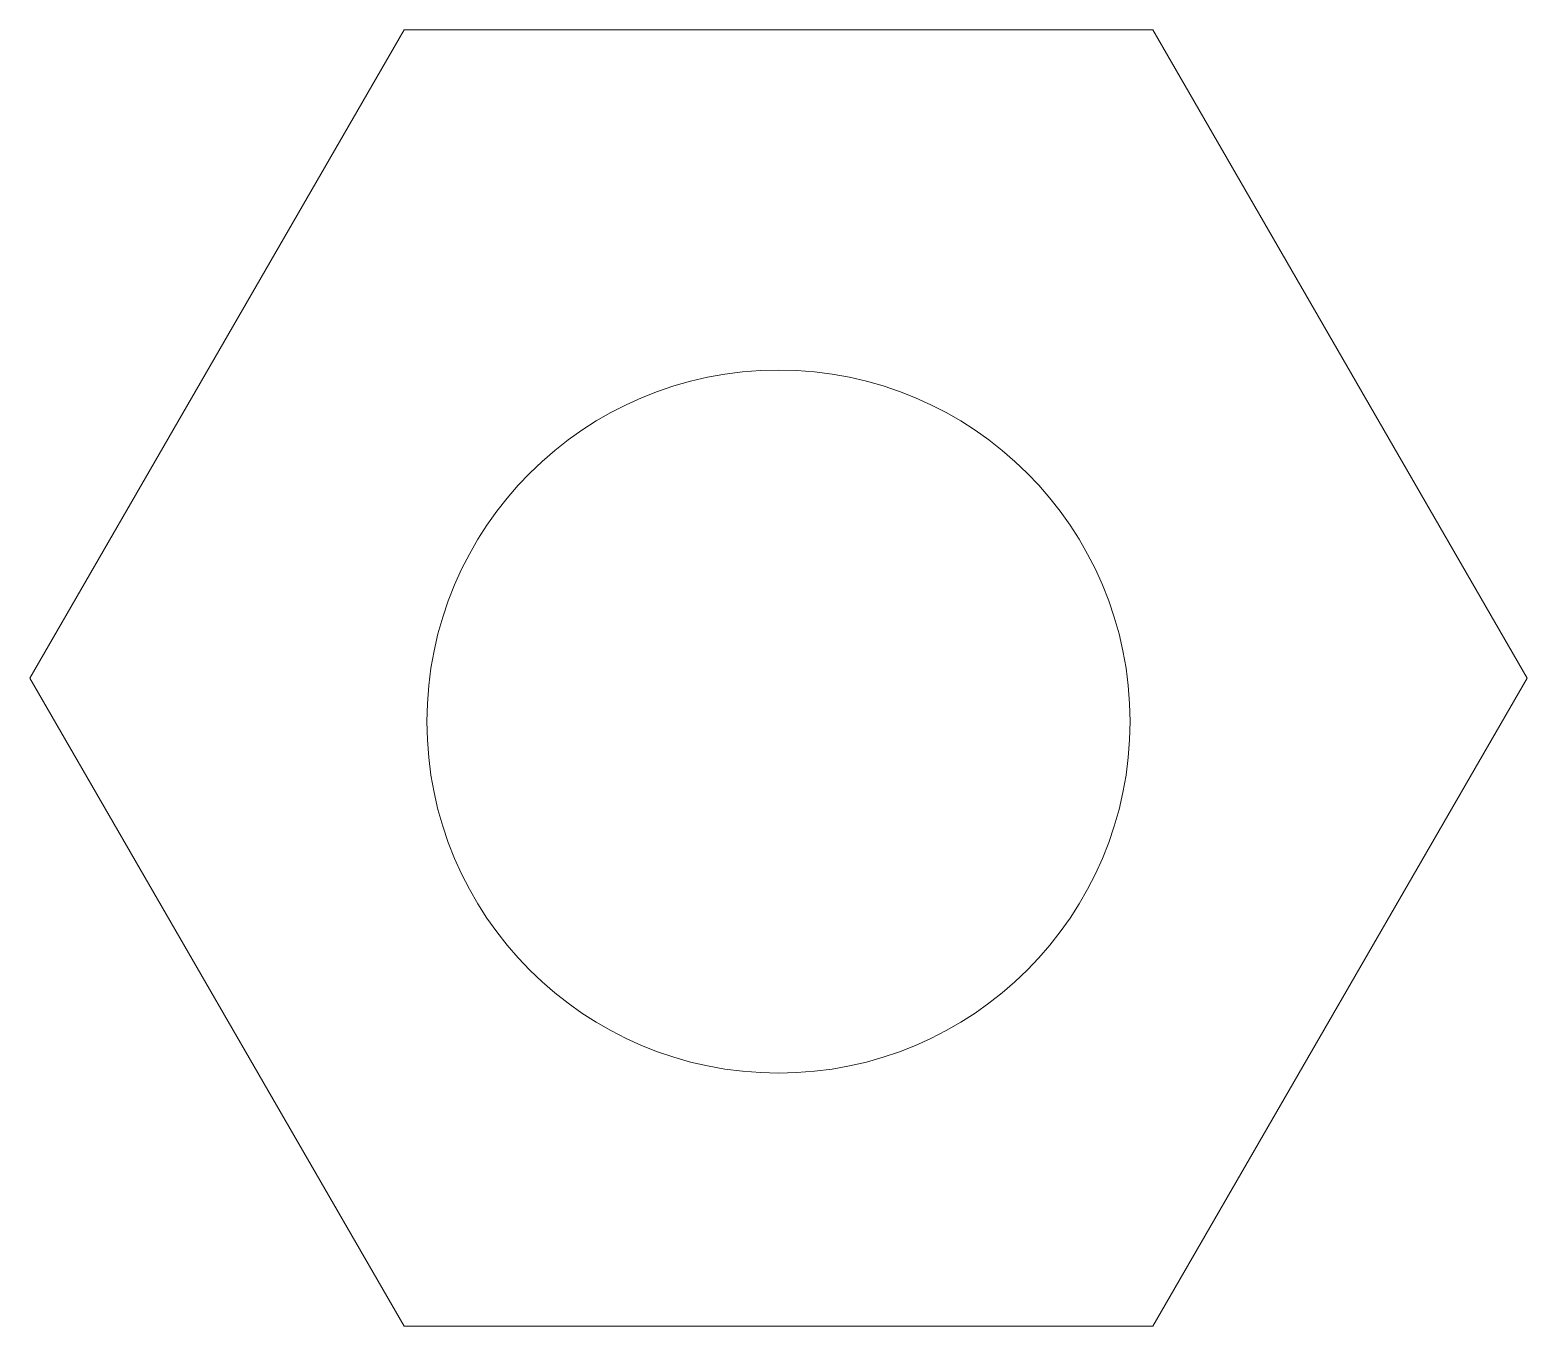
# Model space of a CAD drawing. Header units: millimetres. Extents: x -16.5 to 16.5, y -14.3 to 14.3.
import ezdxf

# ---------------------------------------------------------------- set-up
doc = ezdxf.new("R2010")
doc.units = ezdxf.units.MM

msp = doc.modelspace()

# ---------------------------------------------------------------- linework, layer by layer
at = {"color": 7, "linetype": 'Continuous', "lineweight": 15}
for p, q in [((-8.25, 14.289), (-16.5, 0)), ((8.25, 14.289), (-8.25, 14.289)), ((16.5, 0), (8.25, 14.289)), ((8.25, -14.289), (16.5, 0)), ((-16.5, 0), (-8.25, -14.289)), ((-8.25, -14.289), (8.25, -14.289))]:
    msp.add_line(p, q, dxfattribs=at)
msp.add_circle((0, -0.961), 7.75, dxfattribs=at)

doc.saveas('drawing.dxf')
